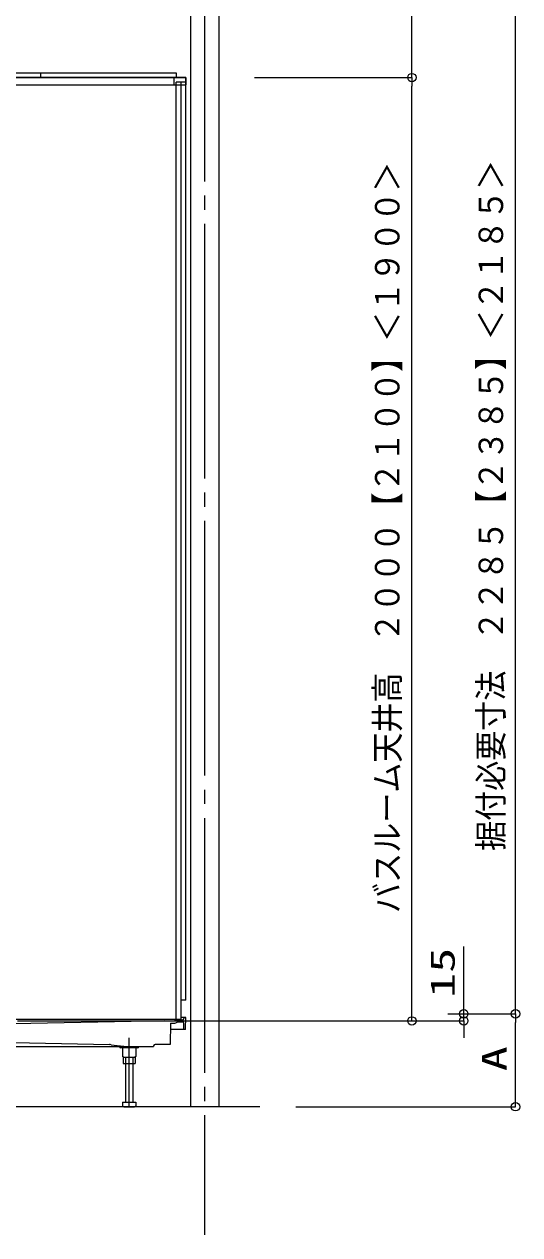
# Model space of a CAD drawing. Units: millimetres on the paper. Extents: x -305 to 305, y -152 to 152.
# Drawn here: x -198.5 to -163.5, y 16 to 101.5 of the extents above; entities that cross this region are included whole.
import ezdxf
from ezdxf.enums import TextEntityAlignment as Align

# ---------------------------------------------------------------- set-up
doc = ezdxf.new("R2010")
doc.units = ezdxf.units.MM
for name, pattern in [('DASHED2', [3, 2, -1]), ('LONG_CHAIN', [21, 18, -1, 1, -1]), ('LONG_DOUBLE_CHAIN', [21.8, 18, -1, 0.6, -0.6, 0.6, -1])]:
    doc.linetypes.add(name, pattern=pattern)
doc.layers.add('0-0_0', color=7, linetype='Continuous', lineweight=9)
doc.layers.add('0-1_VIEW0001', color=7, linetype='DASHED2', lineweight=9)
doc.styles.add('ＭＳ ゴシック', font='')
doc.styles.get('ＭＳ ゴシック').set_extended_font_data('MS Gothic')

# ---------------------------------------------------------------- blocks, each defined once
blk = doc.blocks.new('_ORIGIN')
at = {"layer": '0-0_0'}
blk.add_line((0, 0), (-1, 0), dxfattribs=at)
blk.add_circle((0, 0), 0.5, dxfattribs=at)

msp = doc.modelspace()

# ---------------------------------------------------------------- linework, layer by layer
at = {"layer": '0-0_0'}
for p, q in [((-171.09, 98.358), (-171.09, 107.158)), ((-163.758, 32.191), (-163.758, 107.158)), ((-182.218, 97.758), (-171.09, 97.758)), ((-181.218, 97.758), (-171.091, 97.758)), ((-171.091, 31.691), (-171.091, 97.158)), ((-167.424, 32.191), (-167.424, 32.791)), ((-181.218, 31.091), (-171.091, 31.091)), ((-178.551, 31.091), (-167.424, 31.091)), ((-167.643, 31.591), (-163.758, 31.591)), ((-167.424, 31.091), (-167.424, 31.591)), ((-166.892, 31.591), (-163.758, 31.591)), ((-163.758, 25.625), (-163.758, 30.991)), ((-167.424, 30.491), (-167.424, 29.891)), ((-179.307, 25.025), (-163.758, 25.025))]:
    msp.add_line(p, q, dxfattribs=at)
msp.add_lwpolyline([(-168.551, 31.591), (-167.424, 31.591), (-167.424, 36.349)], dxfattribs=at)
at = {"layer": '0-1_VIEW0001', "linetype": 'Continuous'}
for p, q in [((-186.758, 108.425), (-186.758, 25.025)), ((-184.758, 108.425), (-184.758, 25.025)), ((-248.425, 97.758), (-187.091, 97.758)), ((-217.091, 98.091), (-187.758, 98.091)), ((-197.358, 98.091), (-197.358, 97.758)), ((-187.925, 97.758), (-187.925, 97.258)), ((-187.758, 98.091), (-187.758, 97.758)), ((-187.091, 97.758), (-187.091, 97.258)), ((-248.425, 97.258), (-187.091, 97.258)), ((-187.091, 32.558), (-187.425, 32.558)), ((-248.091, 31.225), (-187.425, 31.225)), ((-181.847, 25.025), (-253.091, 25.025))]:
    msp.add_line(p, q, dxfattribs=at)
at = {"layer": '0-1_VIEW0001', "linetype": 'LONG_CHAIN'}
msp.add_line((-185.758, 108.425), (-185.758, 15.976), dxfattribs=at)
at = {"layer": '0-1_VIEW0001', "color": 5, "linetype": 'Continuous'}
for p, q in [((-187.091, 97.758), (-248.425, 97.758)), ((-187.091, 32.558), (-187.091, 97.758)), ((-187.758, 31.225), (-187.758, 97.425)), ((-187.091, 97.425), (-187.758, 97.425)), ((-187.425, 31.225), (-187.425, 97.425)), ((-188.591, 31.091), (-216.591, 30.525)), ((-188.591, 31.091), (-187.891, 31.105)), ((-188.172, 30.93), (-188.198, 29.425)), ((-188.172, 30.93), (-187.873, 30.936)), ((-187.758, 31.158), (-187.326, 31.158)), ((-187.667, 31.021), (-187.301, 31.021)), ((-187.091, 31.325), (-187.425, 31.325)), ((-187.227, 30.524), (-187.234, 30.956)), ((-187.225, 31.292), (-187.226, 31.256)), ((-187.105, 30.524), (-187.091, 31.325)), ((-187.139, 30.491), (-188.179, 30.491)), ((-215.187, 29.873), (-192.478, 29.419)), ((-210.093, 29.291), (-189.364, 29.291)), ((-192.372, 29.411), (-191.487, 29.299)), ((-191.774, 29.257), (-191.774, 29.291)), ((-190.474, 29.191), (-191.707, 29.191)), ((-191.553, 29.191), (-191.553, 28.57)), ((-190.63, 29.191), (-190.63, 28.57)), ((-190.409, 29.257), (-190.409, 29.291)), ((-189.364, 29.326), (-189.364, 29.291)), ((-188.198, 29.425), (-189.264, 29.425)), ((-191.475, 28.525), (-191.553, 28.57)), ((-191.525, 28.525), (-191.525, 28.091)), ((-191.475, 28.525), (-190.708, 28.525)), ((-191.358, 28.525), (-191.358, 25.358)), ((-190.825, 28.525), (-190.825, 25.358)), ((-190.63, 28.57), (-190.708, 28.525)), ((-191.525, 28.091), (-190.658, 28.091)), ((-191.553, 25.358), (-190.63, 25.358)), ((-191.553, 25.358), (-191.553, 25.07)), ((-191.475, 25.025), (-191.553, 25.07)), ((-191.475, 25.025), (-190.708, 25.025)), ((-190.63, 25.07), (-190.708, 25.025)), ((-190.63, 25.358), (-190.63, 25.07))]:
    msp.add_line(p, q, dxfattribs=at)
at = {"layer": '0-1_VIEW0001', "linetype": 'LONG_DOUBLE_CHAIN'}
msp.add_line((-286.188, 31.091), (-181.091, 31.091), dxfattribs=at)
at = {"layer": '0-1_VIEW0001', "color": 5, "linetype": 'LONG_CHAIN'}
msp.add_line((-191.091, 25.025), (-191.091, 29.898), dxfattribs=at)
at = {"layer": '0-1_VIEW0001', "color": 5, "linetype": 'Continuous'}
msp.add_lwpolyline([(-191.525, 28.525), (-190.658, 28.525), (-190.658, 28.091)], dxfattribs=at)
for centre, radius, start, end in [((-187.893, 31.205), 0.1, 271.14576, 312.55971), ((-187.878, 31.202), 0.267, 271.14576, 312.02359), ((-187.758, 31.058), 0.1, 90, 132.55975), ((-187.655, 30.955), 0.0667, 100.26425, 132.02361), ((-187.326, 31.258), 0.1, 270, 359), ((-187.301, 30.955), 0.0667, 1, 90), ((-187.192, 31.291), 0.0333, 90, 179), ((-187.193, 30.525), 0.0333, 181, 270), ((-187.139, 30.525), 0.0333, 270, 359), ((-192.498, 28.419), 1, 82.78098, 88.85424), ((-191.707, 29.258), 0.0667, 181, 270), ((-191.362, 30.291), 1, 262.78098, 270), ((-190.476, 29.258), 0.0667, 270, 359), ((-189.264, 29.325), 0.1, 90, 179)]:
    msp.add_arc(centre, radius, start, end, dxfattribs=at)

# ---------------------------------------------------------------- block references
at = {"layer": '0-0_0', "xscale": 0.6, "yscale": 0.6}
for p, rotation in [((-171.091, 97.758), 90), ((-171.09, 97.758), 270), ((-171.091, 31.091), 270), ((-167.424, 31.591), 270), ((-163.758, 31.591), 270), ((-163.758, 31.591), 90), ((-167.424, 31.091), 90), ((-163.758, 25.025), 270)]:
    msp.add_blockref('_ORIGIN', p, dxfattribs=dict(at, rotation=rotation))

# ---------------------------------------------------------------- texts
at = {"layer": '0-0_0', "style": 'ＭＳ ゴシック'}
for s, width, p in [('バスルーム天井高\u3000２０００【２１００】＜１９００＞', 0.9, (-171.453, 38.724)), ('据付必要寸法\u3000２２８５【２３８５】＜２１８５＞', 0.9, (-164.12, 43.104)), ('15', 1.5, (-167.541, 32.727)), ('A', 1.5, (-163.875, 27.538))]:
    msp.add_text(s, height=1.73, rotation=90, dxfattribs=dict(at, width=width)).set_placement(p, align=Align.BOTTOM_LEFT)

doc.saveas('drawing.dxf')
